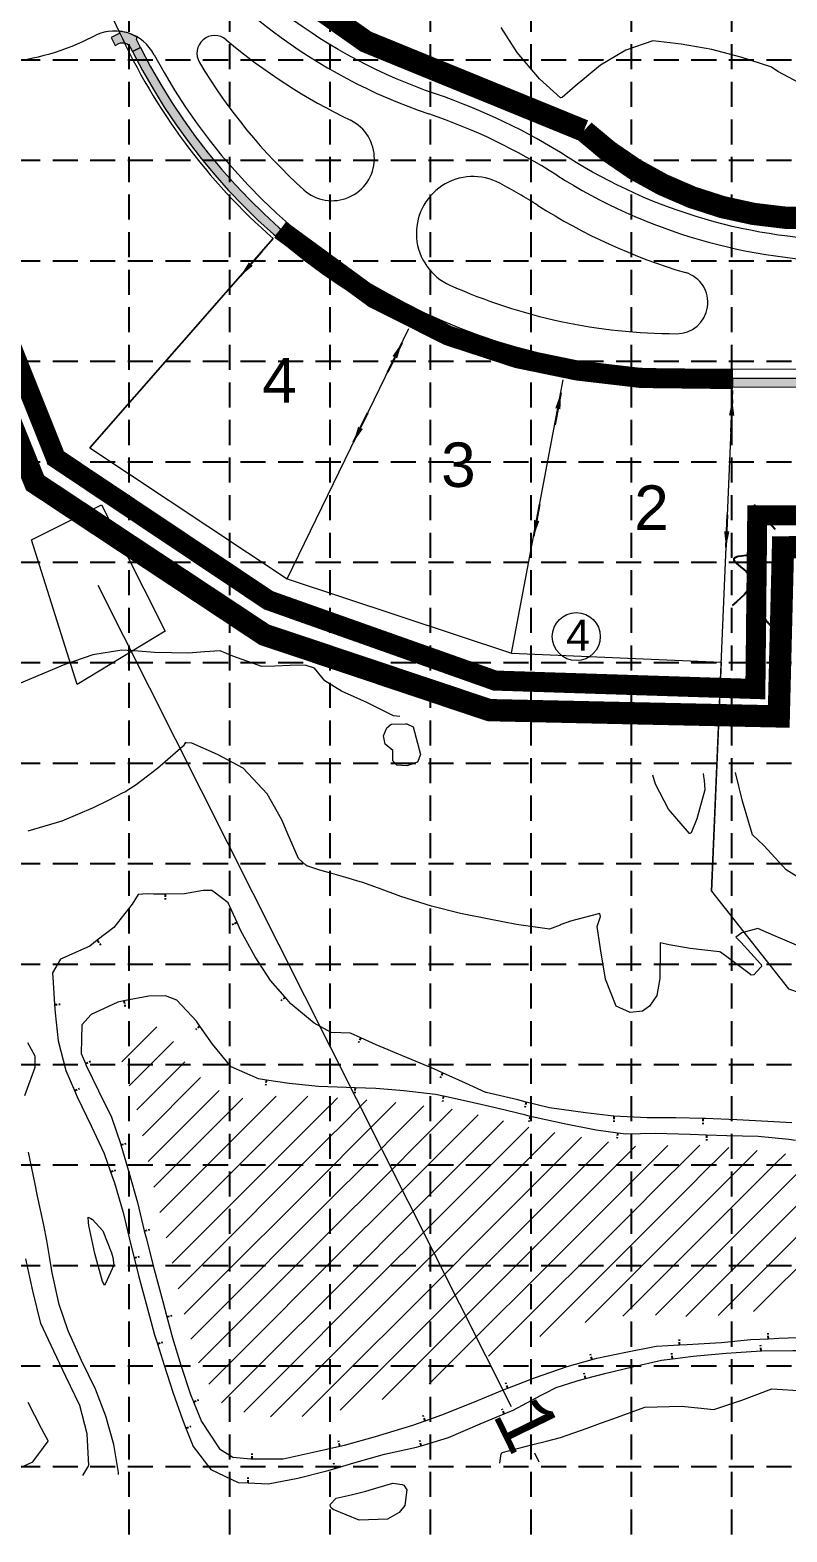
# Model space of a CAD drawing. Header units: inches. Extents: x 5793 to 8686, y 17256 to 19065.
# Drawn here: x 8008 to 8348, y 17860 to 18535 of the extents above; entities that cross this region are included whole.
import ezdxf
from ezdxf.enums import TextEntityAlignment as Align

# ---------------------------------------------------------------- set-up
doc = ezdxf.new("R2010")
doc.units = ezdxf.units.IN
doc.header["$MEASUREMENT"] = 0
for name, pattern in [('DASHED', [0.75, 0.5, -0.25]), ('DASHED2', [0.375, 0.25, -0.125]), ('HIDDEN', [0.375, 0.25, -0.125]), ('LTP068', [100, 100, 0])]:
    doc.linetypes.add(name, pattern=pattern)
for name, color, linetype in [('1 EROSION BLANKET', 84, 'Continuous'), ('1 FLOW ARROWS', 7, 'Continuous'), ('1 LIMITS OF DISTURBANCE', 1, 'DASHED'), ('1 SILT FENCE', 200, 'Continuous'), ('E-Cont-Inter', 253, 'DASHED2'), ('E-WHatch', 5, 'LTP068'), ('golf line', 7, 'Continuous'), ('GRID', 254, 'HIDDEN'), ('P-BLOCK-No.', 70, 'Continuous'), ('p-lot number', 1, 'Continuous'), ('P-LOT-LN', 1, 'Continuous'), ('P-PAVE', 4, 'Continuous'), ('P-SIDEWALK HATCH', 253, 'Continuous')]:
    doc.layers.add(name, color=color, linetype=linetype)
for name, color, linetype, lineweight in [('P-GOLF-HOLE REV', 30, 'Continuous', 50), ('P-GOLF-HOLE#', 30, 'Continuous', 50), ('P-PHASE 1 BNDRY', 7, 'DASHED2', 40), ('P-SIDEWALK', 3, 'Continuous', 0)]:
    doc.layers.add(name, color=color, linetype=linetype, lineweight=lineweight)
doc.styles.add('L100', font='simplex', dxfattribs={"height": 4})
doc.styles.add('MONOTXT', font='MONOTXT')
doc.styles.get("Standard").update_dxf_attribs({"font": 'ARIAL.TTF'})
doc.dimstyles.get("Standard").update_dxf_attribs({"dimtxt": 0.18, "dimasz": 0.18, "dimexe": 0.18, "dimexo": 0.0625, "dimgap": 0.09, "dimtad": 0, "dimtih": 1, "dimtoh": 1, "dimdec": 4, "dimzin": 0, "dimdsep": 46, "dimtxsty": 'Standard', "dimcen": 0.09, "dimadec": 0, "dimazin": 0, "dimtfac": 1, "dimtdec": 4, "dimtofl": 0, "dimtmove": 0, "dimatfit": 3, "dimfxl": 0, "dimtolj": 1, "dimtzin": 0, "dimarcsym": 0})

# ---------------------------------------------------------------- blocks, each defined once
blk = doc.blocks.new('LTP089')
at = {"layer": 'E-Cont-Inter', "color": 2, "flags": 128}
blk.add_lwpolyline([(0, 0), (0, 0.5)], dxfattribs=at)

msp = doc.modelspace()

# ---------------------------------------------------------------- hatches: boundary and pattern name
at = {"layer": 'P-SIDEWALK HATCH', "linetype": 'Continuous', "lineweight": 0}
for points in [[(8052.7, 18526.94), (8053.51, 18525.3), (8057.1, 18527.06), (8055.34, 18530.65), (8055.68, 18531.65, 0.108044), (8047.87, 18534.29), (8047.54, 18533.31), (8043.95, 18531.55), (8045.71, 18527.96), (8047.35, 18528.77, -0.414214)], [(8117.72, 18442.34), (8120.35, 18445.34, -0.096582), (8057.08, 18527.05), (8053.51, 18525.3, 0.096645)], [(8323.15, 18374.43), (8323.16, 18378.43), (8494.25, 18378.13), (8494.25, 18374.13)]]:
    msp.add_hatch(color=7, dxfattribs=at).paths.add_polyline_path(points)

# ---------------------------------------------------------------- linework, layer by layer
at = {"layer": '1 EROSION BLANKET', "linetype": 'Continuous', "lineweight": 0, "const_width": 9}
msp.add_lwpolyline([(8119.89, 18445.2), (8161.93, 18414.45), (8195.38, 18397.62), (8226.31, 18387.5), (8253.2, 18381.95), (8282.03, 18378.57), (8323.28, 18378.09)], dxfattribs=at)
at = {"layer": '1 FLOW ARROWS', "color": 7}
msp.add_spline([(8335.81, 18299.04), (8323.61, 18296.85), (8330.93, 18289.53), (8322.88, 18276.37)], degree=3, dxfattribs=at)
at = {"layer": '1 LIMITS OF DISTURBANCE', "ltscale": 60, "const_width": 10}
msp.add_lwpolyline([(7457.7, 18647.85), (7841.35, 18651.88), (7880.39, 18651.25), (8009.77, 18331.46), (8112.75, 18263.26), (8213.85, 18229.39), (8343.85, 18226.56), (8345.75, 18302.51), (8513.75, 18303.79), (8514.23, 18454.18), (8361.21, 18450.24, -0.194961), (8256.31, 18489.65), (8158.35, 18529.67), (8117.67, 18558.33), (8091.09, 18583.78), (8057.87, 18629.71), (8013.22, 18671.82), (7996.13, 18710.87), (7931.85, 18727.95), (6121.08, 18711.97)], format="xyb", dxfattribs=at)
at = {"layer": '1 SILT FENCE', "ltscale": 500, "const_width": 9}
msp.add_lwpolyline([(8019.42, 18341.76), (7895.84, 18651.25)], dxfattribs=at)
at = {"layer": '1 SILT FENCE', "color": 200, "linetype": 'Continuous', "lineweight": 0, "const_width": 9}
msp.add_lwpolyline([(8017.49, 18343.69), (8114.68, 18278.7), (8216.38, 18242.67), (8333.34, 18238.89), (8334.18, 18316.87), (8508.21, 18316.87)], dxfattribs=at)
at = {"layer": 'E-Cont-Inter', "color": 35, "linetype": 'Continuous', "lineweight": 0}
for points in [[(8353.25, 18511.02, 555.98), (8343.5, 18516.17, 555.98), (8340.52, 18518.16, 555.98), (8340.25, 18518.35, 555.98), (8326.83, 18522.67, 555.98), (8313.74, 18526.1, 555.98), (8300, 18528.45, 555.98), (8287.32, 18529.98, 555.98), (8275.18, 18525.85, 555.98), (8263.7, 18519.09, 555.98), (8252.34, 18509.64, 555.98), (8246.53, 18504.55, 555.98), (8245.94, 18504.34, 555.98), (8245.78, 18504.44, 555.98), (8236.38, 18512.91, 555.98), (8226.39, 18524.85, 555.98), (8219.13, 18535.99, 555.98)], [(8173.55, 18226.47, 547.98), (8170.71, 18226.77, 547.98), (8164.78, 18229.78, 547.98), (8158.85, 18232.79, 547.98), (8153.1, 18235.35, 547.98), (8147.35, 18237.91, 547.98), (8139.98, 18242.57, 547.98), (8135.3, 18248.31, 547.98), (8131.05, 18249.66, 547.98), (8124.25, 18249.37, 547.98), (8117.44, 18249.08, 547.98), (8111.67, 18248.96, 547.98), (8098.55, 18253.68, 547.98), (8092.99, 18256.1, 547.98), (8085.83, 18255.53, 547.98), (8078.66, 18254.96, 547.98), (8063.35, 18255.32, 547.98), (8056.05, 18255.84, 547.98), (8048.76, 18256.37, 547.98), (8035.76, 18254.26, 547.98), (8023.2, 18249.88, 547.98), (8015.65, 18246.72, 547.98), (8008.12, 18243.57, 547.98), (7995.37, 18238.25, 547.98)], [(8354.69, 18122.64, 545.98), (8341.63, 18128.18, 545.98), (8334.48, 18131.35, 545.98), (8327.24, 18129.37, 545.98), (8324.61, 18127.49, 545.98), (8325.97, 18126, 545.98), (8326.93, 18124.95, 545.98), (8331.31, 18120.22, 545.98), (8335.68, 18115.49, 545.98), (8335.95, 18115.21, 545.98), (8336.04, 18114.2, 545.98), (8335.74, 18113.87, 545.98), (8332.61, 18110.49, 545.98), (8331.51, 18110.35, 545.98), (8331.09, 18110.66, 545.98), (8321.14, 18118.12, 545.98), (8317.66, 18120.62, 545.98), (8317.29, 18120.8, 545.98), (8310.66, 18121.54, 545.98), (8304.03, 18122.28, 545.98), (8294.56, 18123.95, 545.98), (8290.55, 18124.83, 545.98), (8290.59, 18122.99, 545.98), (8290.62, 18121.69, 545.98), (8290.43, 18108.8, 545.98), (8289.1, 18101.18, 545.98), (8285.83, 18096.35, 545.98), (8282.66, 18094.22, 545.98), (8277.05, 18093.64, 545.98), (8270.84, 18096.48, 545.98), (8266.05, 18108.61, 545.98), (8263.82, 18122.23, 545.98), (8262.34, 18132.28, 545.98), (8263.78, 18136.77, 545.98), (8263.49, 18138.05, 545.98), (8262.88, 18137.95, 545.98), (8250.36, 18134.55, 545.98), (8246.14, 18133.08, 545.98), (8245.66, 18132.83, 545.98), (8240.9, 18130.95, 545.98), (8226, 18133.09, 545.98), (8213.69, 18135.5, 545.98), (8200.87, 18138.06, 545.98), (8187.92, 18141.31, 545.98), (8174.07, 18145.69, 545.98), (8164.01, 18149.39, 545.98), (8156.49, 18152.11, 545.98), (8155.8, 18152.33, 545.98), (8149.44, 18154.16, 545.98), (8143.09, 18155.99, 545.98), (8137.72, 18157.5, 545.98), (8131.82, 18159.42, 545.98), (8131.34, 18159.75, 545.98), (8128.17, 18162.78, 545.98), (8123.05, 18174.42, 545.98), (8121.12, 18179.08, 545.98), (8120.69, 18180.08, 545.98), (8113.96, 18191.81, 545.98), (8103.31, 18203.25, 545.98), (8091.66, 18209.46, 545.98), (8080.15, 18214.5, 545.98), (8077.71, 18214.65, 545.98), (8077.35, 18214.91, 545.98), (8077.29, 18214.95, 545.98), (8077.34, 18214.9, 545.98), (8076.27, 18213.24, 545.98), (8064.74, 18203.2, 545.98), (8055.23, 18195.85, 545.98), (8050.07, 18192.54, 545.98), (8049.16, 18192.23, 545.98), (8042.53, 18188.86, 545.98), (8035.89, 18185.49, 545.98), (8021.78, 18179.59, 545.98), (8006.52, 18175.07, 545.98)], [(8358.38, 18150.55, 547.98), (8347.16, 18157.61, 547.98), (8342.18, 18163.08, 547.98), (8337.2, 18168.55, 547.98), (8332.11, 18173.45, 547.98), (8327.62, 18188.49, 547.98), (8324.43, 18201.33, 547.98)], [(8309.84, 18200.9, 547.98), (8310.22, 18198.47, 547.98), (8310.27, 18197.96, 547.98), (8310.62, 18193.62, 547.98), (8307.01, 18180.6, 547.98), (8304.51, 18174.22, 547.98), (8303.93, 18173.93, 547.98), (8303.8, 18173.97, 547.98), (8294.38, 18184.89, 547.98), (8288.47, 18196.12, 547.98), (8287.29, 18200.25, 547.98)], [(8100.56, 18133.96, 543.98), (8096.52, 18142.8, 543.98), (8090.17, 18147.61, 543.98), (8089.13, 18148.33, 543.98), (8085.28, 18148.44, 543.98), (8076.96, 18146.81, 543.98), (8068.25, 18146.8, 543.98)], [(8068.25, 18146.8, 543.98), (8063.02, 18146.79, 543.98), (8060.32, 18146.9, 543.98), (8056.12, 18146.59, 543.98), (8053.39, 18142.26, 543.98), (8045.16, 18131.75, 543.98), (8037.73, 18126, 543.98)], [(8122.09, 18100.45, 543.98), (8115.54, 18108.01, 543.98), (8108.66, 18118.52, 543.98), (8102.24, 18130.28, 543.98), (8100.56, 18133.96, 543.98)], [(8037.73, 18126, 543.98), (8034.42, 18123.44, 543.98), (8021.22, 18117.52, 543.98), (8017.64, 18111.35, 543.98), (8017.94, 18107.05, 543.98), (8018.52, 18097.16, 543.98)], [(8083.81, 18087.39, 541.98), (8082.21, 18089.66, 541.98), (8073.46, 18099.07, 541.98), (8068.31, 18101.11, 541.98), (8060.93, 18100.98, 541.98), (8049.68, 18098.79, 541.98)], [(8156.04, 18082.22, 543.98), (8151.4, 18084.33, 543.98), (8142.8, 18084.55, 543.98), (8135.11, 18088.83, 543.98), (8124.65, 18097.49, 543.98), (8122.09, 18100.45, 543.98)], [(8018.52, 18097.16, 543.98), (8018.74, 18093.42, 543.98), (8020.21, 18080.86, 543.98), (8023.56, 18067.52, 543.98), (8027.49, 18058.49, 543.98)], [(8049.68, 18098.79, 541.98), (8046.9, 18098.25, 541.98), (8035.02, 18092.63, 541.98), (8030.7, 18088.06, 541.98), (8030.53, 18075.14, 541.98), (8032.39, 18070.7, 541.98)], [(8113.68, 18063.24, 541.98), (8110.21, 18063.77, 541.98), (8097.86, 18069.22, 541.98), (8089.48, 18079.35, 541.98), (8083.81, 18087.39, 541.98)], [(8005.22, 18056.3, 543.98), (8009.85, 18069.07, 543.98), (8009.83, 18073.99, 543.98), (8006.57, 18079.94, 543.98)], [(8192.81, 18066.49, 543.98), (8188.96, 18068.24, 543.98), (8174.75, 18074.09, 543.98), (8162.93, 18079.09, 543.98), (8156.04, 18082.22, 543.98)], [(8032.39, 18070.7, 541.98), (8032.77, 18069.8, 541.98), (8038.31, 18058.41, 541.98), (8044.14, 18046.51, 541.98), (8048.27, 18034.35, 541.98), (8048.34, 18034.1, 541.98)], [(8230.4, 18053.35, 543.98), (8226.63, 18054.28, 543.98), (8212.45, 18057.65, 543.98), (8212.22, 18057.69, 543.98), (8203.14, 18061.8, 543.98), (8192.81, 18066.49, 543.98)], [(8153.49, 18059.79, 541.98), (8149.68, 18059.93, 541.98), (8137.16, 18060.35, 541.98), (8123.94, 18061.65, 541.98), (8113.68, 18063.24, 541.98)], [(8193.26, 18055.95, 541.98), (8189.63, 18056.71, 541.98), (8175.38, 18058.37, 541.98), (8162.79, 18059.46, 541.98), (8153.49, 18059.79, 541.98)], [(8027.49, 18058.49, 543.98), (8028.71, 18055.66, 543.98), (8034.96, 18042.66, 543.98), (8040.88, 18030.22, 543.98), (8043.71, 18021.98, 543.98)], [(8232.22, 18046.92, 541.98), (8230.3, 18047.41, 541.98), (8217.27, 18050.63, 541.98), (8204.82, 18053.49, 541.98), (8193.26, 18055.95, 541.98)], [(8269.83, 18046.98, 543.98), (8269.82, 18046.98, 543.98), (8257.05, 18048.46, 543.98), (8240.93, 18050.76, 543.98), (8230.4, 18053.35, 543.98)], [(8271.48, 18039.39, 541.98), (8261.88, 18040.76, 541.98), (8247.41, 18043.63, 541.98), (8234.47, 18046.36, 541.98), (8233.71, 18046.54, 541.98), (8232.22, 18046.92, 541.98)], [(8309.81, 18045.95, 543.98), (8297.56, 18046.2, 543.98), (8284.72, 18046.33, 543.98), (8269.83, 18046.98, 543.98)], [(8349.76, 18044.03, 543.98), (8338.96, 18044.69, 543.98), (8325, 18045.32, 543.98), (8310.76, 18045.93, 543.98), (8309.81, 18045.95, 543.98)], [(8311.43, 18038.53, 541.98), (8303.99, 18038.76, 541.98), (8288.28, 18039.17, 541.98), (8275.17, 18038.87, 541.98), (8271.48, 18039.39, 541.98)], [(8048.34, 18034.1, 541.98), (8052.07, 18021.44, 541.98), (8055.73, 18008.22, 541.98), (8058.84, 17995.52, 541.98)], [(8351.33, 18036.15, 541.98), (8348.43, 18036.46, 541.98), (8334.53, 18037.88, 541.98), (8320.47, 18038.25, 541.98), (8311.43, 18038.53, 541.98)], [(8047.23, 17886.1, 543.98), (8047.26, 17886.98, 543.98), (8045.14, 17899.49, 543.98), (8041.53, 17912.31, 543.98), (8036.86, 17924.32, 543.98), (8033.76, 17930.81, 543.98), (8030.65, 17937.29, 543.98), (8024.62, 17950.52, 543.98), (8020.59, 17962.38, 543.98), (8017.47, 17976.64, 543.98), (8016.28, 17983.93, 543.98), (8015.1, 17991.23, 543.98), (8013.65, 17998.06, 543.98), (8012.2, 18004.88, 543.98), (8010.91, 18011.04, 543.98), (8009.62, 18017.18, 543.98), (8006.82, 18030.81, 543.98)], [(8043.71, 18021.98, 543.98), (8045.4, 18017.08, 543.98), (8049.3, 18003.68, 543.98), (8052.8, 17989.25, 543.98), (8054.24, 17983.42, 543.98)], [(8058.84, 17995.52, 541.98), (8059.61, 17992.38, 541.98), (8063.2, 17978.18, 541.98), (8067.13, 17963.77, 541.98), (8068.99, 17956.83, 541.98)], [(8031.24, 17885.63, 541.98), (8033.85, 17890.14, 541.98), (8033.2, 17904.38, 541.98), (8029.82, 17917.03, 541.98), (8023.6, 17930.11, 541.98), (8020.86, 17935.78, 541.98), (8018.13, 17941.44, 541.98), (8012.35, 17953.91, 541.98), (8008.69, 17968.53, 541.98), (8005.57, 17982.96, 541.98)], [(8054.24, 17983.42, 543.98), (8056.22, 17975.41, 543.98), (8060.05, 17961.06, 543.98), (8063.47, 17948.86, 543.98), (8064.72, 17944.82, 543.98)], [(8068.99, 17956.83, 541.98), (8071.53, 17947.41, 541.98), (8075.26, 17935.15, 541.98), (8079.63, 17922.05, 541.98), (8080.98, 17918.69, 541.98)], [(8064.72, 17944.82, 543.98), (8067.7, 17935.18, 543.98), (8071.67, 17922.99, 543.98), (8075.98, 17910.76, 543.98), (8077.48, 17906.92, 543.98)], [(8299.33, 17944.27, 541.98), (8302.77, 17944.44, 541.98), (8318.03, 17945.33, 541.98), (8331.24, 17946.63, 541.98), (8339.22, 17947.07, 541.98)], [(8339.22, 17947.07, 541.98), (8343.89, 17947.32, 541.98), (8356.56, 17947.7, 541.98), (8370.14, 17948.14, 541.98), (8379.15, 17947.22, 541.98)], [(8257.1, 17929.17, 543.98), (8265.72, 17931.42, 543.98), (8278.15, 17934.39, 543.98), (8291.23, 17937.47, 543.98), (8296.06, 17938.08, 543.98)], [(8259.97, 17937.74, 541.98), (8262.19, 17938.36, 541.98), (8275.16, 17941.01, 541.98), (8288.7, 17943.74, 541.98), (8299.33, 17944.27, 541.98)], [(8296.06, 17938.08, 543.98), (8305.34, 17939.23, 543.98), (8320.25, 17940.51, 543.98), (8335.89, 17941.66, 543.98)], [(8335.89, 17941.66, 543.98), (8336.03, 17941.67, 543.98), (8350.18, 17941.72, 543.98), (8362.98, 17941.75, 543.98), (8375.82, 17940.38, 543.98)], [(8222.12, 17924.9, 541.98), (8234.13, 17929.44, 541.98), (8248.83, 17934.62, 541.98), (8259.97, 17937.74, 541.98)], [(8184.95, 17910.14, 541.98), (8192.44, 17912.79, 541.98), (8207.13, 17918.64, 541.98), (8220.52, 17924.3, 541.98), (8222.12, 17924.9, 541.98)], [(8218.51, 17891.11, 545.98), (8219.17, 17895.35, 545.98), (8219.53, 17895.85, 545.98), (8219.63, 17895.88, 545.98), (8226.47, 17897.67, 545.98), (8233.31, 17899.47, 545.98), (8239.58, 17901.1, 545.98), (8245.85, 17902.74, 545.98), (8257.8, 17906.87, 545.98), (8263.74, 17909.06, 545.98), (8269.7, 17911.25, 545.98), (8283.66, 17916.32, 545.98), (8300.2, 17916.77, 545.98), (8307.43, 17915.99, 545.98), (8314.67, 17915.22, 545.98), (8327.2, 17919.48, 545.98), (8333.95, 17921.98, 545.98), (8340.7, 17924.47, 545.98), (8354.94, 17923.58, 545.98)], [(8220.54, 17913.32, 543.98), (8224.56, 17915.01, 543.98), (8237.17, 17921.65, 543.98), (8239.16, 17922.79, 543.98), (8243.91, 17925.12, 543.98), (8253.26, 17928.16, 543.98), (8257.1, 17929.17, 543.98)], [(8002.66, 17888.91, 537.98), (8008.69, 17891.75, 537.98), (8013.56, 17898.18, 537.98), (8015.61, 17900.99, 537.98), (8015.62, 17901, 537.98), (8015.67, 17901.12, 537.98), (8013.87, 17904.43, 537.98), (8012.6, 17906.77, 537.98), (8006.71, 17918.47, 537.98)], [(8080.98, 17918.69, 541.98), (8084.49, 17909.93, 541.98), (8092.59, 17897.55, 541.98), (8098.61, 17893.81, 541.98), (8106.66, 17893.04, 541.98), (8107.25, 17893.04, 541.98)], [(8183.26, 17898.98, 543.98), (8195.56, 17902.64, 543.98), (8209.77, 17908.8, 543.98), (8220.54, 17913.32, 543.98)], [(8077.48, 17906.92, 543.98), (8080.76, 17898.58, 543.98), (8088.7, 17888.29, 543.98), (8101.06, 17882.45, 543.98), (8105.43, 17882.25, 543.98)], [(8146.62, 17898.75, 541.98), (8148.77, 17899.24, 541.98), (8162.65, 17903.14, 541.98), (8179.39, 17908.16, 541.98), (8184.95, 17910.14, 541.98)], [(8107.25, 17893.04, 541.98), (8121.27, 17893.07, 541.98), (8134.74, 17896.03, 541.98), (8146.62, 17898.75, 541.98)], [(8144.6, 17888.82, 543.98), (8152.97, 17891.25, 543.98), (8166.76, 17895.26, 543.98), (8181.07, 17898.33, 543.98), (8183.26, 17898.98, 543.98)], [(8105.43, 17882.25, 543.98), (8114.55, 17881.82, 543.98), (8127.8, 17884.46, 543.98), (8140.85, 17887.74, 543.98), (8144.6, 17888.82, 543.98)]]:
    msp.add_polyline3d(points, dxfattribs=at)
for points in [[(8176.7, 18223.28, 547.98), (8179.54, 18221.89, 547.98), (8182.85, 18209.39, 547.98), (8181.57, 18206.02, 547.98), (8176.83, 18204.42, 547.98), (8172.27, 18204.66, 547.98), (8170.52, 18206.69, 547.98), (8170.41, 18211.29, 547.98), (8167.06, 18214.1, 547.98), (8166.36, 18217.83, 547.98), (8167.8, 18221.45, 547.98), (8169.8, 18223.11, 547.98), (8176.23, 18223.31, 547.98), (8176.7, 18223.28, 547.98)], [(8044.64, 17983.59, 545.98), (8045.17, 17980.15, 545.98), (8042.08, 17973.46, 545.98), (8040.92, 17970.96, 545.98), (8040.45, 17972.04, 545.98), (8040.11, 17972.8, 545.98), (8036.59, 17985.37, 545.98), (8033.94, 17997.93, 545.98), (8033.81, 17999.26, 545.98), (8033.62, 18001.69, 545.98), (8034.77, 18001.02, 545.98), (8035.58, 18000.53, 545.98), (8040.2, 17995.58, 545.98), (8044.08, 17985.65, 545.98), (8044.64, 17983.59, 545.98)], [(8175.41, 17881.27, 545.98), (8176.79, 17879.21, 545.98), (8175.88, 17872.09, 545.98), (8173.37, 17868.99, 545.98), (8168.1, 17866.01, 545.98), (8155.34, 17865.57, 545.98), (8143.74, 17870.27, 545.98), (8142.62, 17871.17, 545.98), (8142.28, 17872.32, 545.98), (8142.48, 17872.75, 545.98), (8145.01, 17875.4, 545.98), (8151.7, 17876.99, 545.98), (8158.4, 17878.58, 545.98), (8164.41, 17880.38, 545.98), (8170.42, 17882.18, 545.98), (8174.73, 17881.56, 545.98), (8175.41, 17881.27, 545.98)]]:
    msp.add_polyline3d(points, close=True, dxfattribs=at)
at = {"layer": 'E-WHatch', "lineweight": 9}
for points in [[(8048.78, 18071.49, 538.5), (8064.44, 18087.14, 538.5)], [(8052.08, 18060.65, 538.5), (8071.94, 18080.51, 538.5)], [(8055.41, 18049.84, 538.5), (8077.04, 18071.46, 538.5)], [(8057.96, 18038.24, 538.5), (8084.08, 18064.36, 538.5)], [(8060.51, 18026.65, 538.5), (8092.47, 18058.61, 538.5)], [(8063.07, 18015.07, 538.5), (8103.06, 18055.05, 538.5)], [(8065.83, 18003.69, 538.5), (8118.14, 18055.99, 538.5)], [(8068.59, 17992.3, 538.5), (8132.24, 18055.95, 538.5)], [(8071.35, 17980.92, 538.5), (8145.63, 18055.2, 538.5)], [(8074.09, 17969.51, 538.5), (8158.86, 18054.29, 538.5)], [(8076.81, 17958.09, 538.5), (8171.81, 18053.1, 538.5)], [(8079.75, 17946.89, 538.5), (8184.48, 18051.63, 538.5)], [(8083.18, 17936.18, 538.5), (8197.15, 18050.15, 538.5)], [(8087.84, 17926.7, 538.5), (8208.78, 18047.64, 538.5)], [(8093.56, 17918.28, 538.5), (8220.16, 18044.88, 538.5)], [(8103.53, 17914.11, 538.5), (8231.55, 18042.12, 538.5)], [(8115.54, 17911.97, 538.5), (8243.19, 18039.62, 538.5)], [(8129.81, 17912.1, 538.5), (8255.25, 18037.54, 538.5)], [(8146.82, 17914.97, 538.5), (8267.31, 18035.46, 538.5)], [(8165.72, 17919.73, 538.5), (8279.55, 18033.56, 538.5)], [(8186.86, 17926.73, 538.5), (8293.94, 18033.81, 538.5)], [(8213.52, 17939.24, 538.5), (8308.34, 18034.06, 538.5)], [(8236.45, 17948.03, 538.5), (8321.35, 18032.93, 538.5)], [(8256.84, 17954.28, 538.5), (8334.11, 18031.55, 538.5)], [(8273.83, 17957.12, 538.5), (8346.85, 18030.15, 538.5)], [(8288.54, 17957.7, 538.5), (8359.56, 18028.71, 538.5)], [(8302.05, 17957.06, 538.5), (8372.26, 18027.27, 538.5)], [(8316.68, 17957.55, 538.5), (8384.51, 18025.38, 538.5)], [(8332.52, 17959.25, 538.5), (8395.99, 18022.72, 538.5)]]:
    msp.add_polyline3d(points, dxfattribs=at)
at = {"layer": 'golf line', "linetype": 'Continuous', "lineweight": 0}
msp.add_lwpolyline([(8008.2, 18305.82), (8039.61, 18321.62), (8068.14, 18264.89), (8028.75, 18240.84), (8008.2, 18305.82)], dxfattribs=at)
at = {"layer": 'GRID', "color": 252, "linetype": 'HIDDEN', "ltscale": 45}
for p, q in [((8051.93, 19017.85), (8051.93, 17438.28)), ((8097.06, 19017.85), (8097.06, 17438.28)), ((8142.18, 19017.85), (8142.18, 17438.28)), ((8187.31, 19017.85), (8187.31, 17438.28)), ((8232.43, 19017.85), (8232.43, 17438.28)), ((8277.56, 19017.85), (8277.56, 17438.28)), ((8322.68, 19017.85), (8322.68, 17438.28)), ((5840.81, 18521.48), (8638.56, 18521.48)), ((5840.81, 18476.35), (8638.56, 18476.35)), ((5840.81, 18431.23), (8638.56, 18431.23)), ((5840.81, 18386.1), (8638.56, 18386.1)), ((5840.81, 18340.98), (8638.56, 18340.98)), ((5840.81, 18295.85), (8638.56, 18295.85)), ((5840.81, 18250.73), (8638.56, 18250.73)), ((5840.81, 18205.6), (8638.56, 18205.6)), ((5840.81, 18160.48), (8638.56, 18160.48)), ((5840.81, 18115.35), (8638.56, 18115.35)), ((5840.81, 18070.23), (8638.56, 18070.23)), ((5840.81, 18025.1), (8638.56, 18025.1)), ((5840.81, 17979.98), (8638.56, 17979.98)), ((5840.81, 17934.85), (8638.56, 17934.85)), ((5840.81, 17889.73), (8638.56, 17889.73))]:
    msp.add_line(p, q, dxfattribs=at)
at = {"layer": 'P-BLOCK-No.', "color": 7, "linetype": 'Continuous', "lineweight": 0}
msp.add_circle((8252.91, 18262.42), 10.78, dxfattribs=at)
at = {"layer": 'P-GOLF-HOLE REV', "color": 7, "linetype": 'Continuous', "lineweight": 0}
for p, q in [((8223.76, 17916.42), (8038.17, 18285.35)), ((8236.23, 17891.63), (8234.22, 17895.63))]:
    msp.add_line(p, q, dxfattribs=at)
at = {"layer": 'P-LOT-LN', "color": 7, "linetype": 'Continuous', "lineweight": 0}
for p, q in [((8034.38, 18347.17), (8116.73, 18441.21)), ((8122.94, 18288.37), (8177.65, 18400.76)), ((8223.85, 18254.94), (8247.07, 18377.76)), ((8313.63, 18148.05), (8323.15, 18372.93)), ((8034.38, 18347.17), (8122.94, 18288.37)), ((8122.94, 18288.37), (8223.85, 18254.94)), ((8223.85, 18254.94), (8317.99, 18250.96)), ((8313.63, 18148.05, 954.44), (8348.21, 18104.24))]:
    msp.add_line(p, q, dxfattribs=at)
at = {"layer": 'P-PAVE', "color": 7, "linetype": 'Continuous', "lineweight": 0}
for p, q in [((8031.24, 18529.78), (8037.09, 18532.53)), ((8512.97, 18382.09), (8297.76, 18382.47))]:
    msp.add_line(p, q, dxfattribs=at)
for centre, radius, start, end in [((8266.99, 18733.92), 249.99, 214.59678, 251.25928), ((8045.59, 18514.42), 20, 27.9486, 115.15219), ((8090.48, 18524.37), 8, 49.89135, 210.85056), ((7988.74, 18620.29), 100, 270.99603, 295.15219), ((8266.99, 18733.92), 265.99, 229.89135, 244.25343), ((8298.23, 18648.46), 265.99, 207.9486, 269.89922), ((8298.23, 18648.46), 249.99, 210.85056, 227.84303), ((8143.19, 18477.22), 19, 227.84303, 64.25343), ((8101.21, 18245.3), 265.99, 57.48948, 71.25928), ((8206.54, 18443.54), 25.5, 62.0184, 245.89494), ((8101.21, 18245.3), 249.99, 57.48948, 62.0184), ((8377.9, 18680.82), 249.99, 237.66026, 269.89922), ((8377.9, 18680.82), 265.99, 237.64999, 253.42119), ((8298.01, 18412.47), 14, 269.74408, 73.42119), ((8298.23, 18648.46), 249.99, 245.89494, 269.93593)]:
    msp.add_arc(centre, radius, start, end, dxfattribs=at)
at = {"layer": 'P-PHASE 1 BNDRY', "linetype": 'Continuous', "lineweight": 0}
for points in [[(8313.63, 18148.05), (8348.21, 18104.24), (8510.66, 18048.53), (8504.36, 18372.61), (8504.36, 18372.61), (8503.05, 18440.11), (8377.48, 18440.33, -0.141574), (8249.28, 18477.61, 0.060154), (8189.72, 18506.18, -0.161349), (8069.03, 18597.37, 0.07844), (8009.92, 18659.5, 0.169314), (7837.98, 18716.18), (7837.72, 18731.18), (6306.87, 18705.08, 0.682262)], [(7447.48, 18659.52), (7838.83, 18666.19, -0.298667), (8047.46, 18534.39, 0.106563), (8116.73, 18441.21), (8034.38, 18347.17), (8122.94, 18288.37), (8223.85, 18254.94), (8317.99, 18250.96), (8313.63, 18148.05)]]:
    msp.add_lwpolyline(points, format="xyb", dxfattribs=at)
at = {"layer": 'P-SIDEWALK', "color": 7, "linetype": 'Continuous', "lineweight": 0}
for p, q in [((8057.1, 18527.06), (8053.51, 18525.3)), ((8494.25, 18378.13), (8297.75, 18378.47)), ((8494.33, 18374.13), (8297.74, 18374.47))]:
    msp.add_line(p, q, dxfattribs=at)
msp.add_lwpolyline([(8055.68, 18531.65, 0.108044), (8047.87, 18534.29), (8047.54, 18533.31), (8043.95, 18531.55), (8045.71, 18527.96), (8047.35, 18528.77, -0.414214), (8052.7, 18526.94), (8053.51, 18525.3), (8057.1, 18527.06), (8055.34, 18530.65)], format="xyb", close=True, dxfattribs=at)
msp.add_lwpolyline([(8045.71, 18527.96), (8047.35, 18528.77, -0.414214), (8052.7, 18526.94), (8053.51, 18525.3)], format="xyb", dxfattribs=at)
for centre, radius, start, end in [((8298.2, 18648.38), 273.91, 206.70215, 269.90416), ((8298.23, 18648.46), 269.99, 206.72414, 269.89922)]:
    msp.add_arc(centre, radius, start, end, dxfattribs=at)
at = {"layer": 'P-SIDEWALK HATCH', "color": 7, "linetype": 'Continuous', "lineweight": 0}
msp.add_line((8117.72, 18442.34), (8120.35, 18445.34), dxfattribs=at)
msp.add_lwpolyline([(8323.15, 18374.43), (8323.16, 18378.43), (8494.25, 18378.13), (8494.25, 18374.13), (8323.15, 18374.43)], dxfattribs=at)

# ---------------------------------------------------------------- block references
at = {"layer": 'E-Cont-Inter', "color": 35, "linetype": 'Continuous', "lineweight": 0, "yscale": 4.999800000339746, "zscale": 4.999800000002779}
for p, xscale, rotation in [((8068.25, 18146.8, 543.98), 4.999800000408356, 180.0625250085219), ((8100.56, 18133.96, 543.98), 4.999800000454448, 114.5754419955561), ((8037.73, 18126, 543.98), 4.99980000035218, 217.7060920075853), ((8122.09, 18100.45, 543.98), 4.999799999499628, 130.8994110043241), ((8018.52, 18097.16, 543.98), 4.999800000070977, 273.382773002499), ((8049.68, 18098.79, 541.98), 4.999800000016167, 191.0217450009004), ((8083.81, 18087.39, 541.98), 4.99979999947984, 125.1678860012761), ((8156.04, 18082.22, 543.98), 4.999799999912158, 155.5551560007463), ((8032.39, 18070.7, 541.98), 4.999799999957347, 292.7558799961639), ((8192.81, 18066.49, 543.98), 4.999799999819837, 155.5538269949258), ((8027.49, 18058.49, 543.98), 4.99979999964229, 293.4849820025269), ((8113.68, 18063.24, 541.98), 4.999799999871104, 171.2079659987905), ((8153.49, 18059.79, 541.98), 4.999799999738045, 177.9754390065618), ((8193.26, 18055.95, 541.98), 4.999799999696768, 168.010582998825), ((8230.4, 18053.35, 543.98), 4.99979999973965, 166.1630370000305), ((8232.22, 18046.92, 541.98), 4.999799999960387, 165.7138249966754), ((8269.83, 18046.98, 543.98), 4.999799999917641, 177.5070890056937), ((8309.81, 18045.95, 543.98), 4.999799999901134, 178.8432139950495), ((8271.48, 18039.39, 541.98), 4.999800000014234, 171.9190210029438), ((8048.34, 18034.1, 541.98), 4.999800000048361, 286.4194340048148), ((8311.43, 18038.53, 541.98), 4.999799999677697, 178.2072799979027), ((8043.71, 18021.98, 543.98), 4.999800000305542, 288.9872199998807), ((8058.84, 17995.52, 541.98), 4.99979999971185, 283.7393340013463), ((8054.24, 17983.42, 543.98), 4.999799999765455, 283.8697810028479), ((8068.99, 17956.83, 541.98), 4.999800000087529, 285.0740790032906), ((8064.72, 17944.82, 543.98), 4.999799999686637, 287.1821649982891), ((8299.33, 17944.27, 541.98), 4.999799999824, 2.848787996812821), ((8339.22, 17947.07, 541.98), 4.999800000205854, 3.148975990817755), ((8259.97, 17937.74, 541.98), 4.999799999980582, 15.61613300114244), ((8296.06, 17938.08, 543.98), 4.999799999924888, 7.109216000468502), ((8335.89, 17941.66, 543.98), 4.999799999871122, 4.182592993231529), ((8257.1, 17929.17, 543.98), 4.999800000073841, 14.65946500319085), ((8222.12, 17924.9, 541.98), 4.999799999859817, 20.70613399700836), ((8080.98, 17918.69, 541.98), 4.999799999772676, 291.8522270010631), ((8184.95, 17910.14, 541.98), 4.999800000329179, 19.54920000446603), ((8220.54, 17913.32, 543.98), 4.999799999757212, 22.77285099160489), ((8077.48, 17906.92, 543.98), 4.999799999785131, 291.4197460033352), ((8146.62, 17898.75, 541.98), 4.999799999998531, 12.90471200341186), ((8183.26, 17898.98, 543.98), 4.999800000337195, 16.56448499681352), ((8107.25, 17893.04, 541.98), 4.999800000099032, 0.113931995614116), ((8144.6, 17888.82, 543.98), 4.999800000347932, 16.14711100056176), ((8105.43, 17882.25, 543.98), 4.999800000011684, 357.3089550017743)]:
    msp.add_blockref('LTP089', p, dxfattribs=dict(at, xscale=xscale, rotation=rotation))

# ---------------------------------------------------------------- texts
at = {"layer": 'P-BLOCK-No.', "color": 7, "linetype": 'Continuous', "lineweight": 0}
msp.add_text('4', height=14, dxfattribs=at).set_placement((8248.21, 18256.03))
at = {"layer": 'P-GOLF-HOLE#', "color": 7, "linetype": 'Continuous', "lineweight": 0, "style": 'MONOTXT', "oblique": 0}
msp.add_text('1', height=25, rotation=296.08571, dxfattribs=at).set_placement((8231.04, 17908.89), align=Align.MIDDLE)
at = {"layer": 'p-lot number', "color": 7, "linetype": 'Continuous', "lineweight": 0}
for s, p in [('4', (8111.84, 18367.51)), ('3', (8192.16, 18329.62)), ('2', (8278.91, 18310.35))]:
    msp.add_text(s, height=20, dxfattribs=at).set_placement(p)

# ---------------------------------------------------------------- leaders
at = {"layer": '1 FLOW ARROWS', "color": 7}
for points in [[(8101.95, 18424.33), (8111.61, 18435.36)], [(8174.53, 18394.35), (8168.11, 18381.16)], [(8245.95, 18371.84), (8243.22, 18357.44)], [(8322.98, 18368.9), (8322.36, 18354.25)], [(8152.79, 18349.69), (8159.21, 18362.87)], [(8233.78, 18307.49), (8236.51, 18321.9)], [(8320.17, 18302.53), (8320.79, 18317.18)], [(8342.3, 18310.46), (8332.83, 18321.65)], [(8340.36, 18266.89), (8330.89, 18278.08)]]:
    msp.add_leader(points, dimstyle='Standard', override={"dimscale": 40, "dimgap": 0.09, "dimtad": 0, "dimpost": "'", "dimtxsty": 'L100'}, dxfattribs=at)

doc.saveas('drawing.dxf')
